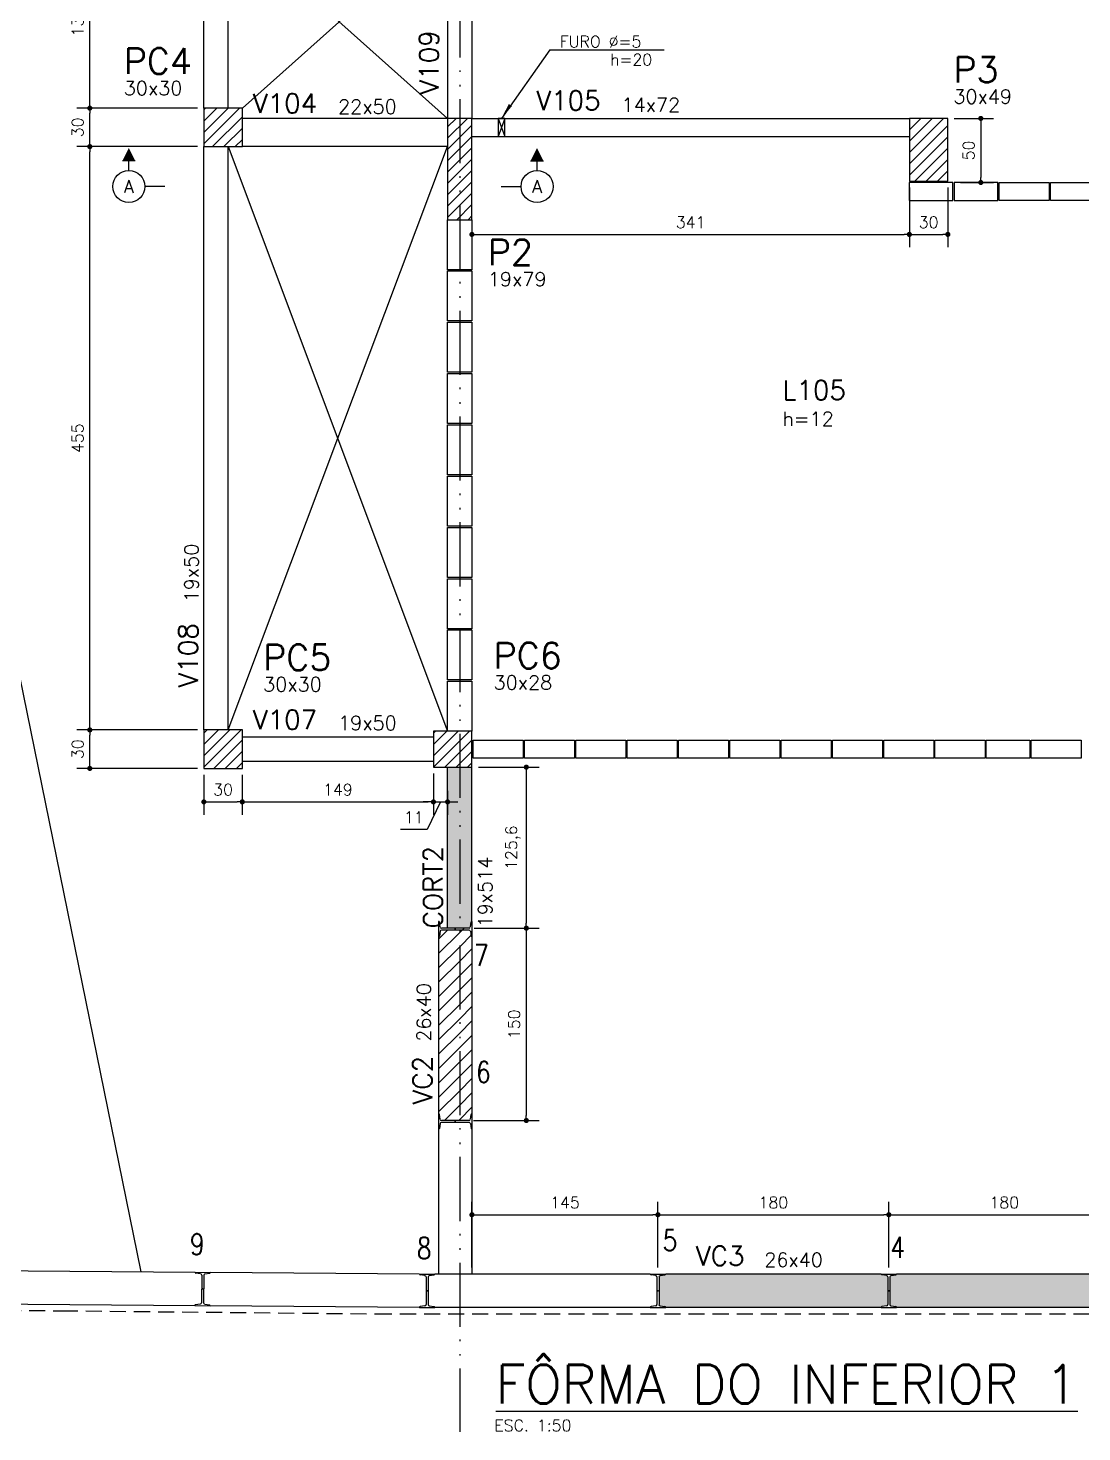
# Model space of a CAD drawing. Extents: x -15987 to 10579, y -10689 to -1189.
# Drawn here: x 6527 to 7349, y -10689 to -9594 of the extents above; entities that cross this region are included whole.
import ezdxf
from ezdxf.enums import TextEntityAlignment as Align

# ---------------------------------------------------------------- set-up
doc = ezdxf.new("R2010")
doc.units = 0
doc.header["$LTSCALE"] = 25
doc.linetypes.add('DASHED2', pattern=[0.375, 0.25, -0.125])
doc.linetypes.add('ESTILO_TQS_0004', pattern=[3.3, 2, -0.4, 0.05, -0.4, 0.05, -0.4])
for name, color, linetype in [('COTA', 1, 'Continuous'), ('EIXOS', 1, 'ESTILO_TQS_0004'), ('H2', 252, 'Continuous'), ('H5', 1, 'Continuous'), ('L-D', 2, 'Continuous'), ('L-N', 4, 'Continuous'), ('LINHA-FINA', 1, 'Continuous'), ('Linha_fina', 1, 'Continuous'), ('Linha_media', 4, 'Continuous'), ('P-D', 2, 'Continuous'), ('P-N', 5, 'Continuous'), ('Pena_1', 1, 'Continuous'), ('PENA_6', 6, 'Continuous'), ('PIL-N', 4, 'Continuous'), ('PROJ', 252, 'Continuous'), ('SOLO-FUNDAÇOES', 7, 'Continuous'), ('SOLOD-TEXTO-007', 7, 'Continuous'), ('T1', 2, 'Continuous'), ('T4', 6, 'Continuous'), ('TERRENO', 1, 'DASHED2'), ('TEXTO', 3, 'Continuous'), ('VIG-D', 2, 'Continuous'), ('VIG-N', 4, 'Continuous'), ('VIGA', 3, 'Continuous')]:
    doc.layers.add(name, color=color, linetype=linetype)
doc.styles.add('COTA', font='romans.shx')
doc.styles.add('ROMANS', font='ROMANS')
doc.styles.get("Standard").update_dxf_attribs({"font": 'romans.shx'})
doc.styles.add('Texto1', font='romans.shx', dxfattribs={"height": 9})
doc.styles.add('Texto4', font='romans.shx', dxfattribs={"height": 30})
doc.dimstyles.new('forma', dxfattribs={"dimscale": 5, "dimtxt": 1.8, "dimasz": 0.8, "dimexe": 2, "dimexo": 1, "dimgap": 1, "dimtad": 1, "dimdec": 1, "dimzin": 9, "dimtxsty": 'COTA', "dimblk1": 'DOT', "dimblk2": 'DOT', "dimsah": 1, "dimcen": 0, "dimdle": 1, "dimclrd": 256, "dimclre": 256, "dimclrt": 2, "dimadec": 0, "dimazin": 0, "dimtfac": 1, "dimtdec": 0, "dimtmove": 0, "dimatfit": 3, "dimfxl": 1, "dimtolj": 1, "dimtzin": 0, "dimarcsym": 0})
pattern_1 = [(45, (6199.517, -9044.5974), (-4.419417, 4.419417), [])]
pattern_2 = [(45, (6000, 6000), (-5.61266, 5.61266), [])]

# ---------------------------------------------------------------- blocks, each defined once
blk = doc.blocks.new('A$Ce3014c6f')
at = {"layer": 'PROJ'}
for points in [[(-2475.9, -1108), (-2441.9, -1108), (-2441.9, -1094), (-2475.9, -1094), (-2475.9, -1108)], [(-2440.9, -1108), (-2406.9, -1108), (-2406.9, -1094), (-2440.9, -1094), (-2440.9, -1108)], [(-2366.9, -1108), (-2405.9, -1108), (-2405.9, -1094), (-2366.9, -1094), (-2366.9, -1108)], [(-2326.9, -1108), (-2365.9, -1108), (-2365.9, -1094), (-2326.9, -1094), (-2326.9, -1108)], [(-2835.9, -1162), (-2835.9, -1123), (-2816.9, -1123), (-2816.9, -1162), (-2835.9, -1162)], [(-2835.9, -1202), (-2835.9, -1163), (-2816.9, -1163), (-2816.9, -1202), (-2835.9, -1202)], [(-2835.9, -1242), (-2835.9, -1203), (-2816.9, -1203), (-2816.9, -1242), (-2835.9, -1242)], [(-2835.9, -1282), (-2835.9, -1243), (-2816.9, -1243), (-2816.9, -1282), (-2835.9, -1282)], [(-2835.9, -1322), (-2835.9, -1283), (-2816.9, -1283), (-2816.9, -1322), (-2835.9, -1322)], [(-2835.9, -1362), (-2835.9, -1323), (-2816.9, -1323), (-2816.9, -1362), (-2835.9, -1362)], [(-2835.9, -1402), (-2835.9, -1363), (-2816.9, -1363), (-2816.9, -1402), (-2835.9, -1402)], [(-2835.9, -1442), (-2835.9, -1403), (-2816.9, -1403), (-2816.9, -1442), (-2835.9, -1442)], [(-2835.9, -1482), (-2835.9, -1443), (-2816.9, -1443), (-2816.9, -1482), (-2835.9, -1482)], [(-2835.9, -1522), (-2835.9, -1483), (-2816.9, -1483), (-2816.9, -1522), (-2835.9, -1522)], [(-2815.9, -1529), (-2776.9, -1529), (-2776.9, -1543), (-2815.9, -1543), (-2815.9, -1529)], [(-2775.9, -1529), (-2736.9, -1529), (-2736.9, -1543), (-2775.9, -1543), (-2775.9, -1529)], [(-2735.9, -1529), (-2696.9, -1529), (-2696.9, -1543), (-2735.9, -1543), (-2735.9, -1529)], [(-2695.9, -1529), (-2656.9, -1529), (-2656.9, -1543), (-2695.9, -1543), (-2695.9, -1529)], [(-2655.9, -1529), (-2616.9, -1529), (-2616.9, -1543), (-2655.9, -1543), (-2655.9, -1529)], [(-2615.9, -1529), (-2576.9, -1529), (-2576.9, -1543), (-2615.9, -1543), (-2615.9, -1529)], [(-2575.9, -1529), (-2536.9, -1529), (-2536.9, -1543), (-2575.9, -1543), (-2575.9, -1529)], [(-2535.9, -1529), (-2496.9, -1529), (-2496.9, -1543), (-2535.9, -1543), (-2535.9, -1529)], [(-2495.9, -1529), (-2456.9, -1529), (-2456.9, -1543), (-2495.9, -1543), (-2495.9, -1529)], [(-2455.9, -1529), (-2416.9, -1529), (-2416.9, -1543), (-2455.9, -1543), (-2455.9, -1529)], [(-2415.9, -1529), (-2381.9, -1529), (-2381.9, -1543), (-2415.9, -1543), (-2415.9, -1529)], [(-2380.9, -1529), (-2341.9, -1529), (-2341.9, -1543), (-2380.9, -1543), (-2380.9, -1529)]]:
    blk.add_lwpolyline(points, dxfattribs=at)
blk = doc.blocks.new('seção_esq')
at = {"layer": 'Linha_media'}
for p, q in [((1, 4), (-1, 4)), ((0, 2.5), (0, 4)), ((5.62, 0), (2.5, 0))]:
    blk.add_line(p, q, dxfattribs=at)
blk.add_circle((0, 0), 2.5, dxfattribs=at)
blk.add_solid([(1, 4), (0, 6), (-1, 4)], dxfattribs=at)
blk = doc.blocks.new('seção_dir')
at = {"layer": 'Linha_media'}
for p, q in [((-1, 4), (1, 4)), ((0, 2.5), (0, 4)), ((-5.62, 0), (-2.5, 0))]:
    blk.add_line(p, q, dxfattribs=at)
blk.add_circle((0, 0), 2.5, dxfattribs=at)
blk.add_solid([(-1, 4), (0, 6), (1, 4)], dxfattribs=at)
blk = doc.blocks.new('atrib_seção')
at = {"layer": 'Linha_media', "style": 'ROMANS'}
blk.add_attdef('X', text='', height=2, dxfattribs=at).set_placement((0, 0), align=Align.MIDDLE)
blk = doc.blocks.new('_Dot')
at = {"color": 0, "linetype": 'ByBlock', "lineweight": -2}
blk.add_line((-0.5, 0), (-1, 0), dxfattribs=at)
at = {"color": 0, "linetype": 'ByBlock', "const_width": 0.5}
blk.add_lwpolyline([(-0.25, 0, 1), (0.25, 0, 1)], format="xyb", close=True, dxfattribs=at)
blk = doc.blocks.new('*D70')
at = {"layer": 'COTA', "lineweight": -2, "transparency": 16777216}
for p, q in [((6659.5, -10141.6), (6565.6, -10141.6)), ((6575.6, -10167.6), (6575.6, -10145.6)), ((6659.5, -10171.6), (6565.6, -10171.6))]:
    blk.add_line(p, q, dxfattribs=at)
at = {"layer": 'Defpoints', "color": 0, "transparency": 16777216}
for p in [(6575.6, -10141.6), (6664.5, -10141.6), (6664.5, -10171.6)]:
    blk.add_point(p, dxfattribs=at)
at = {"layer": 'COTA', "lineweight": -2, "transparency": 16777216, "xscale": 4, "yscale": 4, "zscale": 4}
for p, rotation in [((6575.6, -10141.6), 90), ((6575.6, -10171.6), 270)]:
    blk.add_blockref('_Dot', p, dxfattribs=dict(at, rotation=rotation))
at = {"layer": 'COTA', "color": 2, "transparency": 16777216, "insert": (6566.1, -10156.6), "char_height": 9, "attachment_point": 5, "rotation": 90, "style": 'COTA'}
blk.add_mtext('\\A1;30 ', dxfattribs=at)
blk = doc.blocks.new('*D71')
at = {"layer": 'COTA', "lineweight": -2, "transparency": 16777216}
for p, q in [((6659.5, -9686.6), (6565.6, -9686.6)), ((6575.6, -10137.6), (6575.6, -9690.6)), ((6659.5, -10141.6), (6565.6, -10141.6))]:
    blk.add_line(p, q, dxfattribs=at)
at = {"layer": 'Defpoints', "color": 0, "transparency": 16777216}
for p in [(6575.6, -9686.6), (6664.5, -9686.6), (6664.5, -10141.6)]:
    blk.add_point(p, dxfattribs=at)
at = {"layer": 'COTA', "lineweight": -2, "transparency": 16777216, "xscale": 4, "yscale": 4, "zscale": 4}
for p, rotation in [((6575.6, -9686.6), 90), ((6575.6, -10141.6), 270)]:
    blk.add_blockref('_Dot', p, dxfattribs=dict(at, rotation=rotation))
at = {"layer": 'COTA', "color": 2, "transparency": 16777216, "insert": (6566.1, -9914.1), "char_height": 9, "attachment_point": 5, "rotation": 90, "style": 'COTA'}
blk.add_mtext('\\A1;455 ', dxfattribs=at)
blk = doc.blocks.new('*D72')
at = {"layer": 'COTA', "lineweight": -2, "transparency": 16777216}
for p, q in [((6659.5, -9656.6), (6565.6, -9656.6)), ((6575.6, -9682.6), (6575.6, -9660.6)), ((6659.5, -9686.6), (6565.6, -9686.6))]:
    blk.add_line(p, q, dxfattribs=at)
at = {"layer": 'Defpoints', "color": 0, "transparency": 16777216}
for p in [(6575.6, -9656.6), (6664.5, -9656.6), (6664.5, -9686.6)]:
    blk.add_point(p, dxfattribs=at)
at = {"layer": 'COTA', "lineweight": -2, "transparency": 16777216, "xscale": 4, "yscale": 4, "zscale": 4}
for p, rotation in [((6575.6, -9656.6), 90), ((6575.6, -9686.6), 270)]:
    blk.add_blockref('_Dot', p, dxfattribs=dict(at, rotation=rotation))
at = {"layer": 'COTA', "color": 2, "transparency": 16777216, "insert": (6566.1, -9671.6), "char_height": 9, "attachment_point": 5, "rotation": 90, "style": 'COTA'}
blk.add_mtext('\\A1;30 ', dxfattribs=at)
blk = doc.blocks.new('*D73')
at = {"layer": 'COTA', "lineweight": -2, "transparency": 16777216}
for p, q in [((6659.5, -9521.6), (6565.6, -9521.6)), ((6575.6, -9652.6), (6575.6, -9525.6)), ((6659.5, -9656.6), (6565.6, -9656.6))]:
    blk.add_line(p, q, dxfattribs=at)
at = {"layer": 'Defpoints', "color": 0, "transparency": 16777216}
for p in [(6575.6, -9521.6), (6664.5, -9521.6), (6664.5, -9656.6)]:
    blk.add_point(p, dxfattribs=at)
at = {"layer": 'COTA', "lineweight": -2, "transparency": 16777216, "xscale": 4, "yscale": 4, "zscale": 4}
for p, rotation in [((6575.6, -9521.6), 90), ((6575.6, -9656.6), 270)]:
    blk.add_blockref('_Dot', p, dxfattribs=dict(at, rotation=rotation))
at = {"layer": 'COTA', "color": 2, "transparency": 16777216, "insert": (6566.1, -9589.1), "char_height": 9, "attachment_point": 5, "rotation": 90, "style": 'COTA'}
blk.add_mtext('\\A1;135 ', dxfattribs=at)
blk = doc.blocks.new('*D77')
at = {"layer": 'COTA', "lineweight": -2, "transparency": 16777216}
for p, q in [((6664.5, -10176.6), (6664.5, -10207.7)), ((6694.5, -10176.6), (6694.5, -10207.7)), ((6668.5, -10197.7), (6690.5, -10197.7))]:
    blk.add_line(p, q, dxfattribs=at)
at = {"layer": 'Defpoints', "color": 0, "transparency": 16777216}
for p in [(6664.5, -10171.6), (6694.5, -10171.6), (6694.5, -10197.7)]:
    blk.add_point(p, dxfattribs=at)
at = {"layer": 'COTA', "lineweight": -2, "transparency": 16777216, "xscale": 4, "yscale": 4, "zscale": 4, "rotation": 180}
blk.add_blockref('_Dot', (6664.5, -10197.7), dxfattribs=at)
at = {"layer": 'COTA', "lineweight": -2, "transparency": 16777216, "xscale": 4, "yscale": 4, "zscale": 4}
blk.add_blockref('_Dot', (6694.5, -10197.7), dxfattribs=at)
at = {"layer": 'COTA', "color": 2, "transparency": 16777216, "insert": (6679.5, -10188.2), "char_height": 9, "attachment_point": 5, "style": 'COTA'}
blk.add_mtext('\\A1;30 ', dxfattribs=at)
blk = doc.blocks.new('*D78')
at = {"layer": 'COTA', "lineweight": -2, "transparency": 16777216}
for p, q in [((6694.5, -10176.6), (6694.5, -10207.7)), ((6843.5, -10175.6), (6843.5, -10207.7)), ((6698.5, -10197.7), (6839.5, -10197.7))]:
    blk.add_line(p, q, dxfattribs=at)
at = {"layer": 'Defpoints', "color": 0, "transparency": 16777216}
for p in [(6694.5, -10171.6), (6843.5, -10170.6), (6843.5, -10197.7)]:
    blk.add_point(p, dxfattribs=at)
at = {"layer": 'COTA', "lineweight": -2, "transparency": 16777216, "xscale": 4, "yscale": 4, "zscale": 4, "rotation": 180}
blk.add_blockref('_Dot', (6694.5, -10197.7), dxfattribs=at)
at = {"layer": 'COTA', "lineweight": -2, "transparency": 16777216, "xscale": 4, "yscale": 4, "zscale": 4}
blk.add_blockref('_Dot', (6843.5, -10197.7), dxfattribs=at)
at = {"layer": 'COTA', "color": 2, "transparency": 16777216, "insert": (6769, -10188.2), "char_height": 9, "attachment_point": 5, "style": 'COTA'}
blk.add_mtext('\\A1;149 ', dxfattribs=at)
blk = doc.blocks.new('*D79')
at = {"layer": 'COTA', "lineweight": -2, "transparency": 16777216}
for p, q in [((6843.5, -10175.6), (6843.5, -10207.7)), ((6854.5, -10189), (6854.5, -10207.7)), ((6839.5, -10197.7), (6835.5, -10197.7)), ((6849, -10197.7), (6838.5, -10219.2)), ((6843.5, -10197.7), (6854.5, -10197.7)), ((6843.5, -10197.7), (6854.5, -10197.7)), ((6858.5, -10197.7), (6862.5, -10197.7)), ((6838.5, -10219.2), (6817.8, -10219.2))]:
    blk.add_line(p, q, dxfattribs=at)
at = {"layer": 'Defpoints', "color": 0, "transparency": 16777216}
for p in [(6843.5, -10170.6), (6854.5, -10184), (6854.5, -10197.7)]:
    blk.add_point(p, dxfattribs=at)
at = {"layer": 'COTA', "lineweight": -2, "transparency": 16777216, "xscale": 4, "yscale": 4, "zscale": 4}
blk.add_blockref('_Dot', (6843.5, -10197.7), dxfattribs=at)
at = {"layer": 'COTA', "lineweight": -2, "transparency": 16777216, "xscale": 4, "yscale": 4, "zscale": 4, "rotation": 180}
blk.add_blockref('_Dot', (6854.5, -10197.7), dxfattribs=at)
at = {"layer": 'COTA', "color": 2, "transparency": 16777216, "insert": (6828.2, -10209.7), "char_height": 9, "attachment_point": 5, "style": 'COTA'}
blk.add_mtext('\\A1;11 ', dxfattribs=at)
blk = doc.blocks.new('*D80')
at = {"layer": 'COTA', "lineweight": -2, "transparency": 16777216}
for p, q in [((6878.5, -10170.6), (6925.9, -10170.6)), ((6915.9, -10174.6), (6915.9, -10292.2)), ((6875.3, -10296.2), (6925.9, -10296.2))]:
    blk.add_line(p, q, dxfattribs=at)
at = {"layer": 'Defpoints', "color": 0, "transparency": 16777216}
for p in [(6873.5, -10170.6), (6870.3, -10296.2), (6915.9, -10296.2)]:
    blk.add_point(p, dxfattribs=at)
at = {"layer": 'COTA', "lineweight": -2, "transparency": 16777216, "xscale": 4, "yscale": 4, "zscale": 4}
for p, rotation in [((6915.9, -10170.6), 90), ((6915.9, -10296.2), 270)]:
    blk.add_blockref('_Dot', p, dxfattribs=dict(at, rotation=rotation))
at = {"layer": 'COTA', "color": 2, "transparency": 16777216, "insert": (6905.5, -10233.4), "char_height": 9, "attachment_point": 5, "rotation": 90, "style": 'COTA'}
blk.add_mtext('\\A1;125,6 ', dxfattribs=at)
blk = doc.blocks.new('*D81')
at = {"layer": 'COTA', "lineweight": -2, "transparency": 16777216}
for p, q in [((7249.5, -9664.6), (7280.2, -9664.6)), ((7270.2, -9668.6), (7270.2, -9710.6)), ((7254.5, -9714.6), (7280.2, -9714.6))]:
    blk.add_line(p, q, dxfattribs=at)
at = {"layer": 'Defpoints', "color": 0, "transparency": 16777216}
for p in [(7244.5, -9664.6), (7249.5, -9714.6), (7270.2, -9714.6)]:
    blk.add_point(p, dxfattribs=at)
at = {"layer": 'COTA', "lineweight": -2, "transparency": 16777216, "xscale": 4, "yscale": 4, "zscale": 4}
for p, rotation in [((7270.2, -9664.6), 90), ((7270.2, -9714.6), 270)]:
    blk.add_blockref('_Dot', p, dxfattribs=dict(at, rotation=rotation))
at = {"layer": 'COTA', "color": 2, "transparency": 16777216, "insert": (7260.7, -9689.6), "char_height": 9, "attachment_point": 5, "rotation": 90, "style": 'COTA'}
blk.add_mtext('\\A1;50 ', dxfattribs=at)
blk = doc.blocks.new('*D82')
at = {"layer": 'COTA', "lineweight": -2, "transparency": 16777216}
for p, q in [((7214.5, -9718.6), (7214.5, -9765.1)), ((6873.5, -9748.6), (6873.5, -9765.1)), ((6877.5, -9755.1), (7210.5, -9755.1))]:
    blk.add_line(p, q, dxfattribs=at)
at = {"layer": 'Defpoints', "color": 0, "transparency": 16777216}
for p in [(7214.5, -9713.6), (6873.5, -9743.6), (7214.5, -9755.1)]:
    blk.add_point(p, dxfattribs=at)
at = {"layer": 'COTA', "lineweight": -2, "transparency": 16777216, "xscale": 4, "yscale": 4, "zscale": 4, "rotation": 180}
blk.add_blockref('_Dot', (6873.5, -9755.1), dxfattribs=at)
at = {"layer": 'COTA', "lineweight": -2, "transparency": 16777216, "xscale": 4, "yscale": 4, "zscale": 4}
blk.add_blockref('_Dot', (7214.5, -9755.1), dxfattribs=at)
at = {"layer": 'COTA', "color": 2, "transparency": 16777216, "insert": (7044, -9745.6), "char_height": 9, "attachment_point": 5, "style": 'COTA'}
blk.add_mtext('\\A1;341 ', dxfattribs=at)
blk = doc.blocks.new('*D83')
at = {"layer": 'COTA', "lineweight": -2, "transparency": 16777216}
for p, q in [((7214.5, -9718.6), (7214.5, -9765.1)), ((7244.5, -9718.6), (7244.5, -9765.1)), ((7218.5, -9755.1), (7240.5, -9755.1))]:
    blk.add_line(p, q, dxfattribs=at)
at = {"layer": 'Defpoints', "color": 0, "transparency": 16777216}
for p in [(7214.5, -9713.6), (7244.5, -9713.6), (7244.5, -9755.1)]:
    blk.add_point(p, dxfattribs=at)
at = {"layer": 'COTA', "lineweight": -2, "transparency": 16777216, "xscale": 4, "yscale": 4, "zscale": 4, "rotation": 180}
blk.add_blockref('_Dot', (7214.5, -9755.1), dxfattribs=at)
at = {"layer": 'COTA', "lineweight": -2, "transparency": 16777216, "xscale": 4, "yscale": 4, "zscale": 4}
blk.add_blockref('_Dot', (7244.5, -9755.1), dxfattribs=at)
at = {"layer": 'COTA', "color": 2, "transparency": 16777216, "insert": (7229.5, -9745.6), "char_height": 9, "attachment_point": 5, "style": 'COTA'}
blk.add_mtext('\\A1;30 ', dxfattribs=at)
blk = doc.blocks.new('ss')
at = {"layer": 'Linha_fina'}
blk.add_solid([(0, 0), (-2.5, -0.29), (-2.5, 0.3)], dxfattribs=at)
blk = doc.blocks.new('perfilW250x38-5')
at = {"layer": 'PROJ', "linetype": 'Continuous'}
for p, q in [((0.086, 0.066), (0.206, 0.066)), ((0.129, 0.054), (0.092, 0.059)), ((0.138, 0.043), (0.138, -0.172)), ((0.154, 0.043), (0.154, -0.172)), ((0.163, 0.054), (0.2, 0.059)), ((0.086, -0.194), (0.206, -0.194)), ((0.129, -0.183), (0.092, -0.188)), ((0.163, -0.183), (0.2, -0.188))]:
    blk.add_line(p, q, dxfattribs=at)
for centre, radius, start, end in [((0.092, 0.066), 0.00614, 180, 270), ((0.128, 0.043), 0.0102, 0, 81.1582), ((0.164, 0.043), 0.0102, 98.8418, 180), ((0.2, 0.066), 0.00614, 270, 0), ((0.092, -0.194), 0.00614, 90, 180), ((0.128, -0.172), 0.0102, 278.8418, 0), ((0.164, -0.172), 0.0102, 180, 261.1582), ((0.2, -0.194), 0.00614, 0, 90)]:
    blk.add_arc(centre, radius, start, end, dxfattribs=at)
at = {"layer": 'PROJ'}
blk.add_point((0.146, -0.064), dxfattribs=at)
blk = doc.blocks.new('A$C0fe96c67')
at = {"layer": 'LINHA-FINA'}
for points in [[(1508.2, -2117.5), (1508.2, -2230.4)], [(1534.2, -2117.5), (1534.2, -2230.4)], [(1318.4, -2229.1), (1155.4, -2227.8)], [(1493.1, -2230.4), (1330.4, -2229.2)], [(1673.1, -2230.4), (1505.2, -2230.4)], [(1318.4, -2255.1), (1155.2, -2253.8)], [(1493.1, -2256.4), (1330.2, -2255.2)], [(1673.1, -2256.4), (1505.2, -2256.4)]]:
    blk.add_lwpolyline(points, dxfattribs=at)
at = {"layer": 'VIGA'}
for points in [[(1508.2, -1967.5), (1508.2, -2105.4)], [(1534.2, -1967.5), (1534.2, -2105.4)], [(1853.1, -2230.4), (1685.2, -2230.4)], [(2033.4, -2230.4), (1865.2, -2230.4)], [(1853.1, -2256.4), (1685.2, -2256.4)], [(2033, -2256.4), (1865.2, -2256.4)]]:
    blk.add_lwpolyline(points, dxfattribs=at)
at = {"layer": 'SOLO-FUNDAÇOES', "color": 111, "xscale": 100, "yscale": 100, "zscale": 100}
for p, rotation in [((1527.6, -1946.8), 270), ((1527.6, -2096.8), 270), ((1309.7, -2235.5), 359.4352138632432)]:
    blk.add_blockref('perfilW250x38-5', p, dxfattribs=dict(at, rotation=rotation))
for p in [(1484.6, -2237), (1664.6, -2237), (1844.6, -2237)]:
    blk.add_blockref('perfilW250x38-5', p, dxfattribs=at)
at = {"layer": 'SOLOD-TEXTO-007', "style": 'ROMANS', "width": 0.8}
for s, p in [('7', (1535.8, -1990)), ('6', (1537.4, -2081.1)), ('9', (1314.4, -2215.4)), ('5', (1682.9, -2212.4)), ('8', (1491.3, -2218.5)), ('4', (1860.3, -2217.8))]:
    blk.add_text(s, height=16.5, dxfattribs=at).set_placement(p)
blk = doc.blocks.new('*D125')
at = {"layer": 'COTA', "lineweight": -2, "transparency": 16777216}
for p, q in [((6873.5, -10561), (6873.5, -10509.7)), ((7018.5, -10561), (7018.5, -10509.7)), ((6877.5, -10519.7), (7014.5, -10519.7))]:
    blk.add_line(p, q, dxfattribs=at)
at = {"layer": 'Defpoints', "color": 0, "transparency": 16777216}
for p in [(7018.5, -10519.7), (6873.5, -10566), (7018.5, -10566)]:
    blk.add_point(p, dxfattribs=at)
at = {"layer": 'COTA', "lineweight": -2, "transparency": 16777216, "xscale": 4, "yscale": 4, "zscale": 4, "rotation": 180}
blk.add_blockref('_Dot', (6873.5, -10519.7), dxfattribs=at)
at = {"layer": 'COTA', "lineweight": -2, "transparency": 16777216, "xscale": 4, "yscale": 4, "zscale": 4}
blk.add_blockref('_Dot', (7018.5, -10519.7), dxfattribs=at)
at = {"layer": 'COTA', "color": 2, "transparency": 16777216, "insert": (6946, -10510.2), "char_height": 9, "attachment_point": 5, "style": 'COTA'}
blk.add_mtext('\\A1;145 ', dxfattribs=at)
blk = doc.blocks.new('*D126')
at = {"layer": 'COTA', "lineweight": -2, "transparency": 16777216}
for p, q in [((7018.5, -10561), (7018.5, -10509.7)), ((7198.5, -10561), (7198.5, -10509.7)), ((7022.5, -10519.7), (7194.5, -10519.7))]:
    blk.add_line(p, q, dxfattribs=at)
at = {"layer": 'Defpoints', "color": 0, "transparency": 16777216}
for p in [(7198.5, -10519.7), (7018.5, -10566), (7198.5, -10566)]:
    blk.add_point(p, dxfattribs=at)
at = {"layer": 'COTA', "lineweight": -2, "transparency": 16777216, "xscale": 4, "yscale": 4, "zscale": 4, "rotation": 180}
blk.add_blockref('_Dot', (7018.5, -10519.7), dxfattribs=at)
at = {"layer": 'COTA', "lineweight": -2, "transparency": 16777216, "xscale": 4, "yscale": 4, "zscale": 4}
blk.add_blockref('_Dot', (7198.5, -10519.7), dxfattribs=at)
at = {"layer": 'COTA', "color": 2, "transparency": 16777216, "insert": (7108.5, -10510.2), "char_height": 9, "attachment_point": 5, "style": 'COTA'}
blk.add_mtext('\\A1;180 ', dxfattribs=at)
blk = doc.blocks.new('*D129')
at = {"layer": 'COTA', "lineweight": -2, "transparency": 16777216}
for p, q in [((7198.5, -10561), (7198.5, -10509.7)), ((7378.5, -10561.1), (7378.5, -10509.7)), ((7202.5, -10519.7), (7374.5, -10519.7))]:
    blk.add_line(p, q, dxfattribs=at)
at = {"layer": 'Defpoints', "color": 0, "transparency": 16777216}
for p in [(7378.5, -10519.7), (7198.5, -10566), (7378.5, -10566.1)]:
    blk.add_point(p, dxfattribs=at)
at = {"layer": 'COTA', "lineweight": -2, "transparency": 16777216, "xscale": 4, "yscale": 4, "zscale": 4, "rotation": 180}
blk.add_blockref('_Dot', (7198.5, -10519.7), dxfattribs=at)
at = {"layer": 'COTA', "lineweight": -2, "transparency": 16777216, "xscale": 4, "yscale": 4, "zscale": 4}
blk.add_blockref('_Dot', (7378.5, -10519.7), dxfattribs=at)
at = {"layer": 'COTA', "color": 2, "transparency": 16777216, "insert": (7288.5, -10510.2), "char_height": 9, "attachment_point": 5, "style": 'COTA'}
blk.add_mtext('\\A1;180 ', dxfattribs=at)
blk = doc.blocks.new('*D122')
at = {"layer": 'COTA', "lineweight": -2, "transparency": 16777216}
for p, q in [((6875.3, -10296.2), (6925.9, -10296.2)), ((6915.9, -10300.2), (6915.9, -10442.2)), ((6874.8, -10446.2), (6925.9, -10446.2))]:
    blk.add_line(p, q, dxfattribs=at)
at = {"layer": 'Defpoints', "color": 0, "transparency": 16777216}
for p in [(6870.3, -10296.2), (6869.8, -10446.2), (6915.9, -10446.2)]:
    blk.add_point(p, dxfattribs=at)
at = {"layer": 'COTA', "lineweight": -2, "transparency": 16777216, "xscale": 4, "yscale": 4, "zscale": 4}
for p, rotation in [((6915.9, -10296.2), 90), ((6915.9, -10446.2), 270)]:
    blk.add_blockref('_Dot', p, dxfattribs=dict(at, rotation=rotation))
at = {"layer": 'COTA', "color": 2, "transparency": 16777216, "insert": (6906.4, -10371.2), "char_height": 9, "attachment_point": 5, "rotation": 90, "style": 'COTA'}
blk.add_mtext('\\A1;150 ', dxfattribs=at)

msp = doc.modelspace()

# ---------------------------------------------------------------- hatches: boundary and pattern name
at = {"layer": 'H2'}
for color, points in [(256, [(6873.52, -10170.6), (6854.52, -10170.6), (6854.52, -10296.18), (6871.31, -10296.18, 0.3697038), (6872.32, -10295.32), (6872.9, -10291.58, -0.4142136), (6873.52, -10290.96)]), (151, [(7197.7, -10568.18, 0.3697038), (7196.83, -10567.17), (7193.09, -10566.59, -0.4142136), (7192.48, -10565.97), (7024.56, -10565.99, -0.3264465), (7024.13, -10566.57), (7020.2, -10567.18, 0.3697038), (7019.34, -10568.2), (7019.34, -10589.78, 0.3697038), (7020.2, -10590.79), (7023.94, -10591.37, -0.4141884), (7024.56, -10591.99), (7192.48, -10591.97, -0.3264465), (7192.91, -10591.39), (7196.83, -10590.78, 0.3697038), (7197.7, -10589.77)]), (151, [(7377.92, -10568.28, 0.3697038), (7377.07, -10567.25), (7373.34, -10566.61, -0.4142136), (7372.73, -10565.99), (7204.56, -10565.97, -0.3264465), (7204.13, -10566.56), (7200.2, -10567.17, 0.3697038), (7199.34, -10568.18), (7199.34, -10589.77, 0.3697038), (7200.2, -10590.78), (7203.94, -10591.36, -0.4142136), (7204.56, -10591.97), (7372.32, -10591.98, -0.3264465), (7372.76, -10591.41), (7376.7, -10590.86, 0.3697038), (7377.58, -10589.86)])]:
    msp.add_hatch(color=color, dxfattribs=at).paths.add_polyline_path(points)
h = msp.add_hatch(dxfattribs=at)
h.set_pattern_fill('ANSI31', color=256, scale=2.5, style=0)
h.set_pattern_definition(pattern_2)
h.paths.add_polyline_path([(6873.52, -10303.04), (6873.52, -10290.96, 0.4142136), (6872.9, -10291.58), (6872.32, -10295.32, -0.3697038), (6871.31, -10296.18), (6864.02, -10296.18), (6864.02, -10446.18), (6871.31, -10446.18, 0.3697038), (6872.32, -10445.32), (6872.9, -10441.58, -0.4142136), (6873.52, -10440.96)])
h = msp.add_hatch(dxfattribs=at)
h.set_pattern_fill('ANSI31', color=256, scale=2.5, style=0)
h.set_pattern_definition(pattern_2)
h.paths.add_polyline_path([(6864.02, -10297.82), (6849.73, -10297.82, 0.3697038), (6848.71, -10298.69), (6848.13, -10302.43, -0.4142136), (6847.52, -10303.04), (6847.52, -10440.96, -0.3264465), (6848.1, -10441.39), (6848.71, -10445.32, 0.3697038), (6849.73, -10446.18), (6864.02, -10446.18)])
at = {"layer": 'H5'}
h = msp.add_hatch(dxfattribs=at)
h.set_pattern_fill('ANSI31', color=256, scale=50, style=0)
h.set_pattern_definition(pattern_1)
h.paths.add_polyline_path([(6664.52, -9686.6), (6694.52, -9686.6), (6694.52, -9656.6), (6664.52, -9656.6)])
h = msp.add_hatch(dxfattribs=at)
h.set_pattern_fill('ANSI31', color=256, scale=50, style=0)
h.set_pattern_definition(pattern_1)
h.paths.add_polyline_path([(6854.52, -9743.6), (6873.52, -9743.6), (6873.52, -9664.6), (6854.52, -9664.6)])
h = msp.add_hatch(dxfattribs=at)
h.set_pattern_fill('ANSI31', color=256, scale=50, style=0)
h.set_pattern_definition(pattern_1)
h.paths.add_polyline_path([(7214.52, -9713.6), (7244.52, -9713.6), (7244.52, -9664.6), (7214.52, -9664.6)])
h = msp.add_hatch(dxfattribs=at)
h.set_pattern_fill('ANSI31', color=256, scale=50, style=0)
h.set_pattern_definition(pattern_1)
h.paths.add_polyline_path([(6664.52, -10171.6), (6694.52, -10171.6), (6694.52, -10141.6), (6664.52, -10141.6)])
h = msp.add_hatch(dxfattribs=at)
h.set_pattern_fill('ANSI31', color=256, scale=50, style=0)
h.set_pattern_definition([(45, (6219.517, -9044.5974), (-4.419417, 4.419417), [])])
h.paths.add_polyline_path([(6843.52, -10170.6), (6873.52, -10170.6), (6873.52, -10142.6), (6843.52, -10142.6)])

# ---------------------------------------------------------------- linework, layer by layer
at = {"layer": 'EIXOS'}
msp.add_line((6864.02, -8494.61), (6864.02, -10689.12), dxfattribs=at)
at = {"layer": 'LINHA-FINA'}
for points in [[(6219.52, -8621.25), (6615.46, -10564.29)], [(6694.52, -9656.6), (6854.52, -9513.6)], [(6694.52, -9521.6), (6854.52, -9664.6)], [(6683.52, -9686.6), (6854.52, -10142.6)], [(6683.52, -10141.6), (6854.52, -9686.6)]]:
    msp.add_lwpolyline(points, dxfattribs=at)
at = {"layer": 'Linha_fina'}
for q in [(6896.52, -9664.6), (7023.33, -9611.18)]:
    msp.add_line((6934.19, -9611.18), q, dxfattribs=at)
at = {"layer": 'P-N', "linetype": 'Continuous'}
for points in [[(6664.52, -9686.6), (6694.52, -9686.6), (6694.52, -9656.6), (6664.52, -9656.6), (6664.52, -9686.6)], [(6854.52, -9743.6), (6873.52, -9743.6), (6873.52, -9664.6), (6854.52, -9664.6), (6854.52, -9743.6)], [(7214.52, -9713.6), (7244.52, -9713.6), (7244.52, -9664.6), (7214.52, -9664.6), (7214.52, -9713.6)], [(6664.52, -10171.6), (6694.52, -10171.6), (6694.52, -10141.6), (6664.52, -10141.6), (6664.52, -10171.6)], [(6843.52, -10170.6), (6873.52, -10170.6), (6873.52, -10142.6), (6843.52, -10142.6), (6843.52, -10170.6)]]:
    msp.add_lwpolyline(points, dxfattribs=at)
at = {"layer": 'Pena_1'}
for points in [[(6894.03, -9664.6), (6894.03, -9678.6), (6899.02, -9678.6), (6899.02, -9664.61), (6894.03, -9664.61)], [(6894.03, -9664.6), (6899.03, -9678.61)], [(6899.02, -9664.61), (6894.03, -9678.6)]]:
    msp.add_lwpolyline(points, dxfattribs=at)
at = {"layer": 'TERRENO', "linetype": 'DASHED2', "ltscale": 2}
msp.add_lwpolyline([(9025.53, -8576), (8359.47, -8578.84), (7610.11, -8581.94), (6927.42, -8584.99), (5669.14, -8594.35), (5498.88, -9591.06), (5414.85, -10102.45), (5328.14, -10538.06), (5319.52, -10588.6), (6247, -10593.14), (6553.8, -10594.59), (6798.65, -10597.01), (7370.85, -10596.96), (7899.7, -10605.56), (8137.16, -10606.46), (8374.62, -10607.28), (8842.89, -10599.37)], dxfattribs=at)
at = {"layer": 'VIGA'}
for p, q in [((6854.52, -9513.6), (6854.52, -9664.6)), ((6873.52, -9513.6), (6873.52, -9664.6)), ((6873.52, -9664.6), (7214.52, -9664.6)), ((6873.52, -9678.6), (7214.52, -9678.6))]:
    msp.add_line(p, q, dxfattribs=at)
for points in [[(6664.52, -9656.6), (6664.52, -9521.6)], [(6683.52, -9656.6), (6683.52, -9521.6)], [(6854.52, -9664.6), (6694.52, -9664.6)], [(6664.52, -10141.6), (6664.52, -9686.6)], [(6683.52, -10141.6), (6683.52, -9686.6)], [(6854.52, -9686.6), (6694.52, -9686.6)], [(6843.52, -10147.1), (6694.52, -10147.1)], [(6843.52, -10166.1), (6694.52, -10166.1)], [(6854.52, -10296.18), (6854.52, -10170.6)], [(6873.52, -10290.96), (6873.52, -10170.6)]]:
    msp.add_lwpolyline(points, dxfattribs=at)

# ---------------------------------------------------------------- block references
msp.add_blockref('A$Ce3014c6f', (9690.38, -8620.61))
at = {"layer": 'COTA', "xscale": 4.999999999999998, "yscale": 4.999999999999998, "zscale": 4.999999999999998, "rotation": 236.3440974744763}
msp.add_blockref('ss', (6896.52, -9664.6), dxfattribs=at)
at = {"layer": 'COTA', "xscale": 5, "yscale": 5, "zscale": 5}
for name, p in [('seção_esq', (6606.03, -9717.7)), ('seção_dir', (6924.26, -9717.7))]:
    msp.add_blockref(name, p, dxfattribs=at)
for p in [(6606.03, -9717.7), (6924.26, -9717.7)]:
    msp.add_blockref('atrib_seção', p, dxfattribs=at).add_auto_attribs({'X': 'A'})
at = {"layer": 'PENA_6'}
msp.add_blockref('A$C0fe96c67', (5339.34, -8335.56), dxfattribs=at)

# ---------------------------------------------------------------- texts
at = {"layer": 'L-D'}
msp.add_text('h=12', height=11, dxfattribs=at).set_placement((7115.52, -9904.41))
at = {"layer": 'L-N'}
msp.add_text('L105', height=15, dxfattribs=at).set_placement((7115.52, -9884.01))
at = {"layer": 'P-D', "linetype": 'Continuous'}
for s, p in [('30x30', (6602.05, -9646.43)), ('30x49', (7248.79, -9653.11)), ('19x79', (6885.88, -9795.45)), ('30x30', (6710.72, -10111.53)), ('30x28', (6890.38, -10110.04))]:
    msp.add_text(s, height=11, dxfattribs=at).set_placement(p)
at = {"layer": 'PIL-N', "linetype": 'Continuous'}
for s, p in [('PC4', (6602.05, -9629.93)), ('P3', (7248.79, -9636.61)), ('P2', (6885.88, -9778.95)), ('PC6', (6890.38, -10093.54)), ('PC5', (6710.72, -10095.03))]:
    msp.add_text(s, height=20, dxfattribs=at).set_placement(p)
at = {"layer": 'T1', "style": 'Texto1'}
for s, p in [('FURO Ø=5', (6941.92, -9609.18)), ('h=20', (6981.26, -9623.3))]:
    msp.add_text(s, height=9, dxfattribs=at).set_placement(p)
at = {"layer": 'T4', "style": 'Texto4'}
msp.add_text('%%UFÔRMA DO INFERIOR 1', height=30, dxfattribs=at).set_placement((6892.02, -10666.84))
at = {"layer": 'TEXTO', "color": 2, "style": 'Texto1'}
msp.add_text('ESC. 1:50', height=9, dxfattribs=at).set_placement((6890.92, -10688.57))
at = {"layer": 'VIG-D', "linetype": 'Continuous'}
for s, p in [('22x50', (6769.15, -9660.93, -0.02)), ('14x72', (6990.11, -9659.55, -0.02)), ('19x50', (6769.15, -10141.65, -0.02)), ('26x40', (7101.39, -10560.35, -0.02))]:
    msp.add_text(s, height=11, dxfattribs=at).set_placement(p)
for s, p in [('19x50', (6660.39, -10042, -0.02)), ('19x514', (6889.38, -10295.62)), ('26x40', (6841.5, -10384.79))]:
    msp.add_text(s, height=11, rotation=90, dxfattribs=at).set_placement(p)
at = {"layer": 'VIG-N', "linetype": 'Continuous'}
for s, p in [('V109', (6847.5, -9646.03)), ('V108', (6659.8, -10108.47, -0.02)), ('CORT2', (6850.63, -10296.31)), ('VC2', (6842.47, -10433.72))]:
    msp.add_text(s, height=15, rotation=90, dxfattribs=at).set_placement(p)
for s, p in [('V104', (6702.68, -9660.34, -0.02)), ('V105', (6923.63, -9658.07, -0.02)), ('V107', (6702.68, -10141.05, -0.02)), ('VC3', (7048.04, -10559.33, -0.02))]:
    msp.add_text(s, height=15, dxfattribs=at).set_placement(p)

# ---------------------------------------------------------------- dimensions: what is measured, and where the dimension line sits
at = {"layer": 'COTA'}
for base, p1, p2, angle, override, picture, middle in [((6575.57, -9521.6), (6664.52, -9656.6), (6664.52, -9521.6), 90, {"dimpost": ' ', "dimtmove": 1}, '*D73', (6566.07, -9589.1)), ((6575.57, -9656.6), (6664.52, -9686.6), (6664.52, -9656.6), 90, {"dimpost": ' ', "dimtmove": 1}, '*D72', (6566.07, -9671.6)), ((7270.24, -9714.6), (7244.52, -9664.6), (7249.52, -9714.6), 90, {"dimpost": ' '}, '*D81', (7260.74, -9689.6)), ((6575.57, -9686.6), (6664.52, -10141.6), (6664.52, -9686.6), 90, {"dimpost": ' ', "dimtmove": 1}, '*D71', (6566.07, -9914.1)), ((6575.57, -10141.6), (6664.52, -10171.6), (6664.52, -10141.6), 90, {"dimpost": ' '}, '*D70', (6566.07, -10156.6)), ((6915.86, -10296.18), (6873.52, -10170.6), (6870.27, -10296.18), 90, {"dimpost": ' '}, '*D80', (6905.51, -10233.39)), ((6915.86, -10446.18), (6870.27, -10296.18), (6869.83, -10446.18), 90, {"dimpost": ' ', "dimtmove": 1}, '*D122', (6906.36, -10371.18)), ((7198.52, -10519.73), (7018.52, -10565.99), (7198.52, -10565.97), 180, {"dimpost": ' ', "dimtmove": 1}, '*D126', (7108.52, -10510.23)), ((7378.53, -10519.73), (7198.52, -10565.97), (7378.53, -10566.08), 180, {"dimpost": ' ', "dimtmove": 1}, '*D129', (7288.52, -10510.23))]:
    dim = msp.add_linear_dim(base=base, p1=p1, p2=p2, angle=angle, dimstyle='forma', override=override, dxfattribs=at)
    dim.commit()
    dim.dimension.update_dxf_attribs({"geometry": picture, "text_midpoint": middle})
for base, p1, p2, override, picture, middle in [((7214.52, -9755.08), (6873.52, -9743.6), (7214.52, -9713.6), {"dimpost": ' '}, '*D82', (7044.02, -9745.58)), ((7244.52, -9755.08), (7214.52, -9713.6), (7244.52, -9713.6), {"dimpost": ' ', "dimtmove": 1}, '*D83', (7229.52, -9745.58)), ((6694.52, -10197.69), (6664.52, -10171.6), (6694.52, -10171.6), {"dimpost": ' '}, '*D77', (6679.52, -10188.19)), ((6843.52, -10197.69), (6694.52, -10171.6), (6843.52, -10170.6), {"dimpost": ' ', "dimtmove": 1}, '*D78', (6769.02, -10188.19))]:
    dim = msp.add_linear_dim(base=base, p1=p1, p2=p2, dimstyle='forma', override=override, dxfattribs=at)
    dim.commit()
    dim.dimension.update_dxf_attribs({"geometry": picture, "text_midpoint": middle})
dim = msp.add_linear_dim(base=(6854.52, -10197.69), p1=(6843.52, -10170.6), p2=(6854.52, -10183.97), dimstyle='forma', override={"dimpost": ' ', "dimtmove": 1}, dxfattribs=at)
dim.commit()
dim.dimension.update_dxf_attribs({"geometry": '*D79', "text_midpoint": (6833.52, -10219.19), "dimtype": 128})
dim = msp.add_aligned_dim(p1=(6873.52, -10565.99), p2=(7018.52, -10565.99), distance=46.25, dimstyle='forma', override={"dimpost": ' '}, dxfattribs=at)
dim.commit()
dim.dimension.update_dxf_attribs({"geometry": '*D125', "text_midpoint": (6946.02, -10510.23)})

doc.saveas('drawing.dxf')
